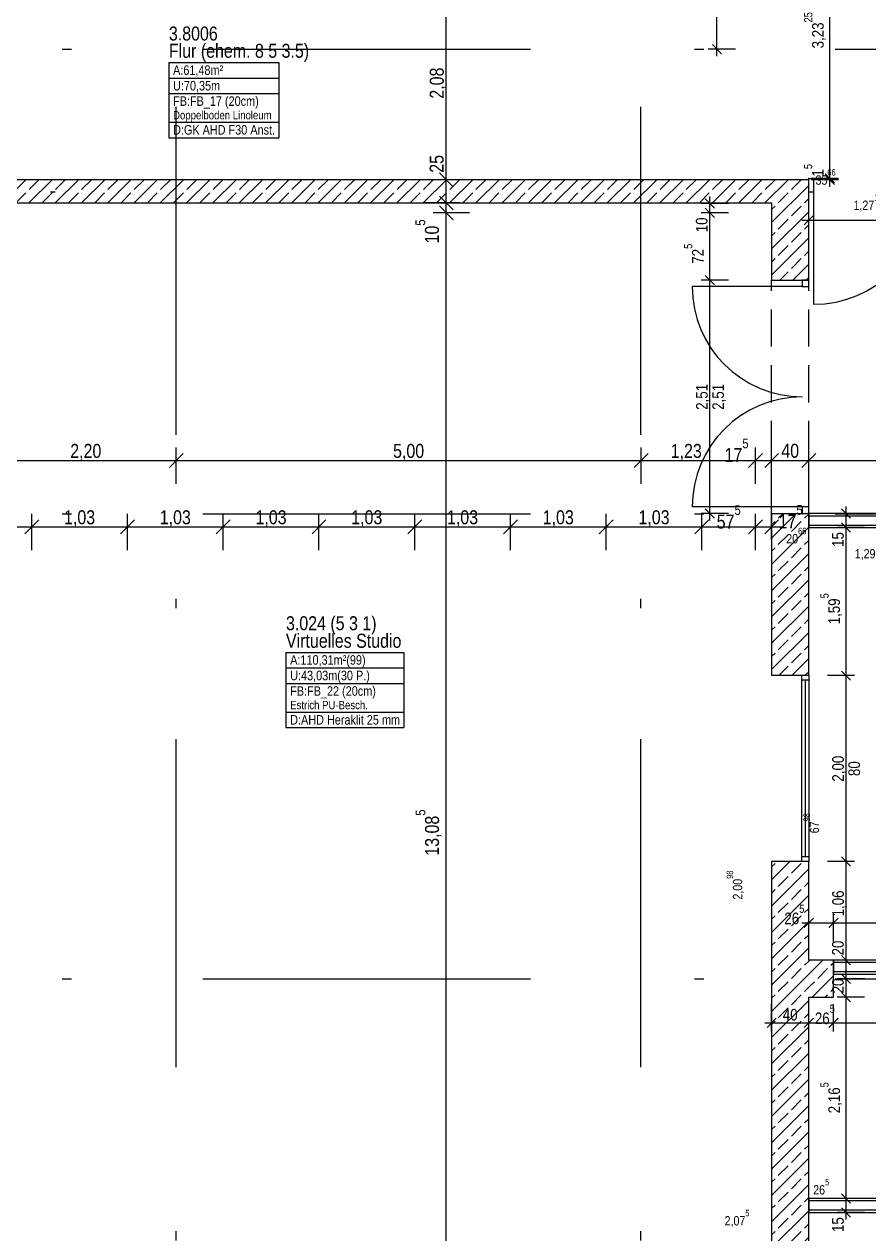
# Model space of a CAD drawing. Extents: x 0.1 to 69.2, y -3.1 to 71.7.
# Drawn here: x 38.18 to 47.27, y 6.28 to 19.3 of the extents above; entities that cross this region are included whole.
import ezdxf

# ---------------------------------------------------------------- set-up
doc = ezdxf.new("R2010")
doc.units = 0
doc.header["$MEASUREMENT"] = 0
doc.linetypes.add('Strichlinie_ sehr kurz', pattern=[0.0006, 0.0004, -0.0002])
doc.linetypes.add('Strichpunktlinie', pattern=[0.006703, 0.003528, -0.001764, 0, -0.001411])
for name, color, linetype in [('A11 Achsen.A', 7, 'Continuous'), ('A27 Unterzug.TK', 7, 'Continuous'), ('A33 Beton Schnitt.TK', 7, 'Continuous'), ('A33 Beton uns oben.TK', 7, 'Continuous'), ('A43 Leichte Trennwand.NK', 7, 'Continuous'), ('A71 Bem100.TX', 7, 'Continuous'), ('A74 Raumstempel.TX', 7, 'Continuous')]:
    doc.layers.add(name, color=color, linetype=linetype)
doc.styles.add('ERSTELLTER_STIL_1', font='ARIALN.TTF')
pattern_1 = [(45, (-18.97232, -5.88776), (-0.14142136, 0.14142136), []), (45, (-19.04303, -5.81705), (-0.14142136, 0.14142136), [0.15, -0.05])]

msp = doc.modelspace()

# ---------------------------------------------------------------- hatches: boundary and pattern name
at = {"layer": 'A33 Beton Schnitt.TK', "linetype": 'Continuous', "ltscale": 1000}
h = msp.add_hatch(dxfattribs=at)
h.set_pattern_fill('BETON__STAHLBETON_0003', color=256, scale=100, style=0, pattern_type=2)
h.set_pattern_definition(pattern_1)
h.paths.add_polyline_path([(37.512, 17.374), (46.222, 17.374), (46.622, 17.624), (37.112, 17.624)], flags=0)
h = msp.add_hatch(dxfattribs=at)
h.set_pattern_fill('BETON__STAHLBETON_0003', color=256, scale=100, style=0, pattern_type=2)
h.set_pattern_definition(pattern_1)
h.paths.add_polyline_path([(46.222, 17.374), (46.222, 16.544), (46.552, 16.544), (46.622, 16.544), (46.622, 17.624)], flags=0)
h = msp.add_hatch(dxfattribs=at)
h.set_pattern_fill('BETON__STAHLBETON_0003', color=256, scale=100, style=0, pattern_type=2)
h.set_pattern_definition(pattern_1)
h.paths.add_polyline_path([(46.222, 12.289), (46.542, 12.289), (46.622, 12.289), (46.622, 14.034), (46.552, 14.034), (46.222, 14.034)], flags=0)
h = msp.add_hatch(dxfattribs=at)
h.set_pattern_fill('BETON__STAHLBETON_0003', color=256, scale=100, style=0, pattern_type=2)
h.set_pattern_definition(pattern_1)
h.paths.add_polyline_path([(46.222, 4.184), (46.622, 4.184), (46.622, 10.289), (46.542, 10.289), (46.222, 10.289)], flags=0)
h = msp.add_hatch(dxfattribs=at)
h.set_pattern_fill('BETON__STAHLBETON_0003', color=256, scale=100, style=0, pattern_type=2)
h.set_pattern_definition(pattern_1)
h.paths.add_polyline_path([(46.622, 8.829), (46.887, 8.829), (46.887, 9.229), (46.622, 9.229)], flags=0)

# ---------------------------------------------------------------- linework, layer by layer
at = {"layer": 'A11 Achsen.A', "linetype": 'Strichpunktlinie', "ltscale": 1000}
for p, q in [((39.812, 66.029), (39.812, -2.341)), ((44.812, 66.029), (44.812, -2.341)), ((19.692, 19.029), (61.182, 19.029)), ((19.692, 14.029), (61.182, 14.029)), ((19.692, 9.029), (61.182, 9.029))]:
    msp.add_line(p, q, dxfattribs=at)
at = {"layer": 'A27 Unterzug.TK', "linetype": 'Continuous', "ltscale": 1000}
for p, q in [((46.622, 17.614), (46.622, 17.639)), ((46.622, 17.514), (46.622, 17.614)), ((46.622, 17.489), (46.622, 17.514)), ((46.222, 16.544), (46.552, 16.544)), ((46.552, 16.544), (46.622, 16.544)), ((46.222, 14.034), (46.552, 14.034)), ((46.552, 14.034), (46.622, 14.034)), ((46.542, 12.289), (46.222, 12.289)), ((46.622, 12.289), (46.542, 12.289)), ((46.542, 10.289), (46.222, 10.289)), ((46.622, 10.289), (46.542, 10.289))]:
    msp.add_line(p, q, dxfattribs=at)
at = {"layer": 'A33 Beton Schnitt.TK', "linetype": 'Continuous', "ltscale": 1000}
for p, q in [((46.552, 16.544), (46.552, 16.474)), ((46.622, 16.544), (46.552, 16.544)), ((46.552, 16.544), (46.622, 16.544)), ((46.622, 16.474), (46.622, 16.544)), ((46.552, 16.474), (45.367, 16.474)), ((46.552, 16.474), (46.622, 16.474)), ((46.552, 14.104), (45.367, 14.104)), ((46.622, 14.104), (46.552, 14.104)), ((46.552, 14.104), (46.552, 14.034)), ((46.622, 14.034), (46.622, 14.104)), ((46.552, 14.034), (46.622, 14.034)), ((46.552, 14.034), (46.622, 14.034)), ((46.622, 12.289), (46.542, 12.289)), ((46.542, 12.289), (46.542, 10.289)), ((46.622, 12.289), (46.542, 12.289)), ((46.622, 12.239), (46.542, 12.239)), ((46.582, 12.239), (46.582, 10.339)), ((46.622, 12.289), (46.622, 10.289)), ((46.622, 12.289), (46.622, 10.289)), ((46.622, 10.339), (46.542, 10.339)), ((46.622, 10.289), (46.542, 10.289)), ((46.622, 10.289), (46.542, 10.289))]:
    msp.add_line(p, q, dxfattribs=at)
at = {"layer": 'A33 Beton Schnitt.TK', "linetype": 'Continuous', "ltscale": 1000, "flags": 128}
for points in [[(46.622, 17.624), (37.112, 17.624)], [(46.622, 16.544), (46.622, 17.624)], [(37.512, 17.374), (46.222, 17.374)], [(46.222, 17.374), (46.222, 16.544)], [(46.222, 14.034), (46.222, 12.289)], [(46.622, 12.289), (46.622, 14.034)], [(46.222, 10.289), (46.222, 4.184)], [(46.622, 9.229), (46.622, 10.289)], [(46.887, 9.229), (46.622, 9.229)], [(46.887, 8.829), (46.887, 9.229)], [(46.622, 4.184), (46.622, 8.829)], [(46.622, 8.829), (46.887, 8.829)]]:
    msp.add_lwpolyline(points, dxfattribs=at)
at = {"layer": 'A33 Beton Schnitt.TK', "linetype": 'Continuous', "ltscale": 1000}
for centre, start, end in [((46.552, 16.474), 180, 270), ((46.552, 14.104), 90, 180)]:
    msp.add_arc(centre, 1.185, start, end, dxfattribs=at)
for p in [(46.552, 16.544), (46.622, 16.544), (46.552, 14.034), (46.622, 14.034)]:
    msp.add_point(p, dxfattribs=at)
at = {"layer": 'A33 Beton uns oben.TK', "linetype": 'Strichlinie_ sehr kurz', "ltscale": 1000}
for p, q in [((46.222, 14.029), (46.222, 16.544)), ((46.622, 14.029), (46.622, 16.544))]:
    msp.add_line(p, q, dxfattribs=at)
at = {"layer": 'A43 Leichte Trennwand.NK', "linetype": 'Continuous', "ltscale": 1000}
for p, q in [((46.622, 17.639), (46.672, 17.639)), ((46.622, 17.489), (46.622, 17.639)), ((46.622, 17.614), (46.622, 17.639)), ((46.622, 17.514), (46.622, 17.614)), ((46.672, 17.639), (46.672, 17.489)), ((38.512, 17.489), (38.462, 17.489)), ((46.622, 17.489), (46.622, 17.514)), ((46.672, 17.489), (46.622, 17.489)), ((46.672, 17.489), (46.672, 16.284)), ((46.622, 14.009), (53.207, 14.009)), ((46.622, 13.909), (53.207, 13.909)), ((48.997, 9.204), (46.887, 9.204)), ((48.997, 9.104), (46.887, 9.104)), ((51.532, 6.639), (46.622, 6.639)), ((51.632, 6.539), (46.622, 6.539))]:
    msp.add_line(p, q, dxfattribs=at)
at = {"layer": 'A43 Leichte Trennwand.NK', "linetype": 'Continuous', "ltscale": 1000, "flags": 128}
for points in [[(49.132, 14.034), (46.622, 14.034)], [(46.622, 14.034), (46.622, 13.884)], [(46.622, 13.884), (53.207, 13.884)], [(48.997, 9.229), (46.887, 9.229)], [(46.887, 9.229), (46.887, 9.079)], [(46.887, 9.079), (48.997, 9.079)], [(51.507, 6.664), (46.622, 6.664)], [(46.622, 6.664), (46.622, 6.514)], [(46.622, 6.514), (51.657, 6.514)]]:
    msp.add_lwpolyline(points, dxfattribs=at)
at = {"layer": 'A43 Leichte Trennwand.NK', "linetype": 'Continuous', "ltscale": 1000}
msp.add_arc((46.672, 17.489), 1.205, 270, 0, dxfattribs=at)
for p in [(46.622, 17.639), (46.622, 17.489)]:
    msp.add_point(p, dxfattribs=at)
at = {"layer": 'A71 Bem100.TX', "linetype": 'Continuous', "ltscale": 1000}
for p, q in [((45.634, 19.029), (45.634, 20.914)), ((46.847, 17.639), (46.847, 20.872)), ((42.722, 17.624), (42.722, 19.704)), ((45.834, 19.029), (45.54, 19.029)), ((45.584, 19.079), (45.684, 18.979)), ((45.634, 18.954), (45.634, 19.029)), ((42.647, 17.699), (42.797, 17.549)), ((42.862, 17.624), (42.472, 17.624)), ((42.722, 17.374), (42.722, 17.624)), ((46.94, 17.639), (46.647, 17.639)), ((46.94, 17.624), (46.647, 17.624)), ((46.797, 17.689), (46.897, 17.589)), ((46.897, 17.574), (46.797, 17.674)), ((46.847, 17.624), (46.847, 17.639)), ((46.847, 17.549), (46.847, 17.624)), ((42.647, 17.449), (42.797, 17.299)), ((45.557, 17.369), (45.557, 17.444)), ((42.862, 17.374), (42.472, 17.374)), ((42.647, 17.344), (42.797, 17.194)), ((42.722, 17.269), (42.722, 17.374)), ((45.757, 17.369), (45.463, 17.369)), ((45.507, 17.419), (45.607, 17.319)), ((45.607, 17.219), (45.507, 17.319)), ((45.557, 17.269), (45.557, 17.369)), ((46.622, 17.096), (46.622, 17.389)), ((42.972, 17.269), (42.581, 17.269)), ((42.722, 4.184), (42.722, 17.269)), ((45.757, 17.269), (45.463, 17.269)), ((45.557, 16.544), (45.557, 17.269)), ((46.547, 17.189), (46.622, 17.189)), ((46.672, 17.239), (46.572, 17.139)), ((46.622, 17.189), (49.132, 17.189)), ((45.757, 16.544), (45.463, 16.544)), ((45.507, 16.594), (45.607, 16.494)), ((45.557, 14.034), (45.557, 16.544)), ((39.817, 14.354), (39.817, 14.745)), ((44.817, 14.354), (44.817, 14.745)), ((46.047, 14.354), (46.047, 14.745)), ((46.222, 14.354), (46.222, 14.745)), ((46.622, 14.354), (46.622, 14.745)), ((37.617, 14.604), (39.817, 14.604)), ((39.892, 14.679), (39.742, 14.529)), ((39.817, 14.604), (44.817, 14.604)), ((44.892, 14.679), (44.742, 14.529)), ((44.817, 14.604), (46.047, 14.604)), ((46.122, 14.679), (45.972, 14.529)), ((46.047, 14.604), (46.222, 14.604)), ((46.297, 14.679), (46.147, 14.529)), ((46.222, 14.604), (46.622, 14.604)), ((46.697, 14.679), (46.547, 14.529)), ((46.622, 14.604), (49.132, 14.604)), ((45.507, 14.084), (45.607, 13.984)), ((46.222, 13.749), (46.222, 14.14)), ((47.072, 13.984), (46.972, 14.084)), ((47.022, 14.034), (47.022, 14.109)), ((38.337, 13.965), (38.187, 13.815)), ((38.262, 13.64), (38.262, 14.031)), ((39.367, 13.965), (39.217, 13.815)), ((39.292, 13.64), (39.292, 14.031)), ((40.397, 13.965), (40.247, 13.815)), ((40.322, 13.64), (40.322, 14.031)), ((41.427, 13.965), (41.277, 13.815)), ((41.352, 13.64), (41.352, 14.031)), ((42.457, 13.965), (42.307, 13.815)), ((42.382, 13.64), (42.382, 14.031)), ((43.487, 13.965), (43.337, 13.815)), ((43.412, 13.64), (43.412, 14.031)), ((44.517, 13.965), (44.367, 13.815)), ((44.442, 13.64), (44.442, 14.031)), ((45.547, 13.965), (45.397, 13.815)), ((45.757, 14.034), (45.463, 14.034)), ((45.472, 13.64), (45.472, 14.031)), ((45.557, 13.959), (45.557, 14.034)), ((46.122, 13.965), (45.972, 13.815)), ((46.047, 13.64), (46.047, 14.031)), ((46.147, 13.815), (46.297, 13.965)), ((47.222, 14.034), (46.928, 14.034)), ((46.972, 13.934), (47.072, 13.834)), ((47.022, 13.884), (47.022, 14.034)), ((37.617, 13.89), (38.262, 13.89)), ((38.262, 13.89), (39.292, 13.89)), ((39.292, 13.89), (40.322, 13.89)), ((40.322, 13.89), (41.352, 13.89)), ((41.352, 13.89), (42.382, 13.89)), ((42.382, 13.89), (43.412, 13.89)), ((43.412, 13.89), (44.442, 13.89)), ((44.442, 13.89), (45.472, 13.89)), ((45.472, 13.89), (46.047, 13.89)), ((46.047, 13.89), (46.222, 13.89)), ((46.222, 13.89), (46.334, 13.89)), ((47.222, 13.884), (46.928, 13.884)), ((47.022, 12.289), (47.022, 13.884)), ((47.115, 12.289), (46.822, 12.289)), ((46.972, 12.339), (47.072, 12.239)), ((47.022, 10.289), (47.022, 12.289)), ((47.115, 10.289), (46.822, 10.289)), ((46.972, 10.339), (47.072, 10.239)), ((47.022, 9.229), (47.022, 10.289)), ((46.672, 9.679), (46.572, 9.579)), ((46.622, 9.429), (46.622, 9.723)), ((46.937, 9.679), (46.837, 9.579)), ((46.887, 9.429), (46.887, 9.723)), ((46.547, 9.629), (46.622, 9.629)), ((46.622, 9.629), (46.887, 9.629)), ((46.887, 9.629), (48.997, 9.629)), ((46.972, 9.279), (47.072, 9.179)), ((47.222, 9.229), (46.928, 9.229)), ((47.022, 9.029), (47.022, 9.229)), ((47.222, 9.029), (46.928, 9.029)), ((46.972, 9.079), (47.072, 8.979)), ((47.022, 8.829), (47.022, 9.029)), ((46.972, 8.879), (47.072, 8.779)), ((46.222, 8.461), (46.222, 8.754)), ((46.622, 8.461), (46.622, 8.754)), ((46.887, 8.461), (46.887, 8.754)), ((47.222, 8.829), (46.928, 8.829)), ((47.022, 6.664), (47.022, 8.829)), ((46.272, 8.604), (46.172, 8.504)), ((46.672, 8.604), (46.572, 8.504)), ((46.937, 8.604), (46.837, 8.504)), ((46.147, 8.554), (46.222, 8.554)), ((46.222, 8.554), (46.622, 8.554)), ((46.622, 8.554), (46.887, 8.554)), ((46.887, 8.554), (48.772, 8.554)), ((47.222, 6.664), (46.928, 6.664)), ((46.972, 6.714), (47.072, 6.614)), ((47.022, 6.514), (47.022, 6.664)), ((47.222, 6.514), (46.928, 6.514)), ((46.972, 6.564), (47.072, 6.464)), ((47.022, 6.439), (47.022, 6.514))]:
    msp.add_line(p, q, dxfattribs=at)
at = {"layer": 'A74 Raumstempel.TX', "linetype": 'Continuous', "ltscale": 1000}
for p, q in [((39.737, 18.885), (40.919, 18.885)), ((39.737, 18.885), (39.737, 18.075)), ((40.919, 18.885), (40.919, 18.075)), ((39.737, 18.718), (40.919, 18.718)), ((39.737, 18.551), (40.919, 18.551)), ((39.737, 18.242), (40.919, 18.242)), ((39.737, 18.075), (40.919, 18.075)), ((40.997, 12.539), (42.264, 12.539)), ((40.997, 12.539), (40.997, 11.73)), ((42.264, 12.539), (42.264, 11.73)), ((40.997, 12.372), (42.264, 12.372)), ((40.997, 12.206), (42.264, 12.206)), ((40.997, 11.896), (42.264, 11.896)), ((40.997, 11.73), (42.264, 11.73))]:
    msp.add_line(p, q, dxfattribs=at)

# ---------------------------------------------------------------- texts
at = {"linetype": 'Continuous', "attachment_point": 7, "rotation": 90, "style": 'ERSTELLTER_STIL_1'}
for s, insert, char_height in [('{3,23\\A1{\\H0.7x;\\S25^  ;}}', (46.805, 19.037), 0.125), ('{1\\A1{\\H0.7x;\\S5^  ;}}', (46.78, 17.658), 0.125), ('{10\\A1{\\H0.7x;\\S5^  ;}}', (42.644, 16.939), 0.15), ('{72\\A1{\\H0.7x;\\S5^  ;}}', (45.49, 16.721), 0.125), ('{1,59\\A1{\\H0.7x;\\S5^  ;}}', (46.98, 12.841), 0.125), ('{13,08\\A1{\\H0.7x;\\S5^  ;}}', (42.671, 10.352), 0.15), ('{67\\A1{\\H0.7x;\\S98^  ;}}', (46.734, 10.593), 0.1), ('{2,00\\A1{\\H0.7x;\\S98^  ;}}', (45.924, 9.88), 0.1), ('{2,16\\A1{\\H0.7x;\\S5^  ;}}', (46.98, 7.581), 0.125)]:
    msp.add_mtext(s, dxfattribs=dict(at, insert=insert, char_height=char_height))
at = {"linetype": 'Continuous', "attachment_point": 7, "style": 'ERSTELLTER_STIL_1'}
for s, insert, char_height in [('{35\\A1{\\H0.7x;\\S66^  ;}}', (46.694, 17.569), 0.1), ('{1,27\\A1{\\H0.7x;\\S13^  ;}}', (47.103, 17.281), 0.1), ('{17\\A1{\\H0.7x;\\S5^  ;}}', (45.716, 14.588), 0.15), ('{57\\A1{\\H0.7x;\\S5^  ;}}', (45.631, 13.869), 0.15), ('{17\\A1{\\H0.7x;\\S5^  ;}}', (46.297, 13.873), 0.15), ('{20\\A1{\\H0.7x;\\S66^  ;}}', (46.379, 13.711), 0.1), ('{1,29\\A1{\\H0.7x;\\S63^  ;}}', (47.116, 13.532), 0.1), ('{26\\A1{\\H0.7x;\\S5^  ;}}', (46.359, 9.613), 0.125), ('{26\\A1{\\H0.7x;\\S5^  ;}}', (46.687, 8.538), 0.125), ('{26\\A1{\\H0.7x;\\S5^  ;}}', (46.669, 6.706), 0.1), ('{2,07\\A1{\\H0.7x;\\S5^  ;}}', (45.716, 6.356), 0.1)]:
    msp.add_mtext(s, dxfattribs=dict(at, insert=insert, char_height=char_height))
at = {"layer": 'A71 Bem100.TX', "linetype": 'Continuous', "attachment_point": 7, "rotation": 90, "style": 'ERSTELLTER_STIL_1'}
for s, insert, char_height in [('{2,08}', (42.722, 18.496), 0.15), ('{25}', (42.695, 17.699), 0.15), ('{10}', (45.534, 17.059), 0.125), ('{2,51}', (45.557, 15.149), 0.125), ('{2,51}', (45.732, 15.149), 0.125), ('{15}', (46.999, 13.674), 0.125), ('{2,00}', (47.022, 11.149), 0.125), ('{80}', (47.174, 11.209), 0.125), ('{1,06}', (47.022, 9.699), 0.125), ('{20}', (46.999, 9.279), 0.125), ('{20}', (46.999, 8.871), 0.125), ('{15}', (46.999, 6.304), 0.125)]:
    msp.add_mtext(s, dxfattribs=dict(at, insert=insert, char_height=char_height))
at = {"layer": 'A71 Bem100.TX', "linetype": 'Continuous', "attachment_point": 7, "style": 'ERSTELLTER_STIL_1'}
for s, insert, char_height in [('{2,20}', (38.676, 14.604), 0.15), ('{5,00}', (42.149, 14.604), 0.15), ('{1,23}', (45.136, 14.604), 0.15), ('{40}', (46.326, 14.631), 0.15), ('{1,03}', (38.609, 13.89), 0.15), ('{1,03}', (39.639, 13.89), 0.15), ('{1,03}', (40.669, 13.89), 0.15), ('{1,03}', (41.699, 13.89), 0.15), ('{1,03}', (42.729, 13.89), 0.15), ('{1,03}', (43.759, 13.89), 0.15), ('{1,03}', (44.789, 13.89), 0.15), ('{40}', (46.342, 8.577), 0.125)]:
    msp.add_mtext(s, dxfattribs=dict(at, insert=insert, char_height=char_height))
at = {"layer": 'A74 Raumstempel.TX', "linetype": 'Continuous', "style": 'ERSTELLTER_STIL_1'}
for s, insert, char_height, attachment_point in [('{3.8006}', (39.737, 19.12), 0.15, 7), ('{Flur (ehem. 8 5 3.5)}', (39.737, 18.891), 0.15, 7), ('{A:61,48m²}', (39.782, 18.854), 0.102, 1), ('{U:70,35m}', (39.782, 18.687), 0.102, 1), ('{FB:FB_17 (20cm)}', (39.782, 18.521), 0.102, 1), ('{Doppelboden Linoleum}', (39.782, 18.364), 0.09, 1), ('{D:GK AHD F30 Anst.}', (39.782, 18.212), 0.102, 1), ('{3.024 (5 3 1)}', (40.997, 12.733), 0.15, 7), ('{Virtuelles Studio}', (40.997, 12.587), 0.15, 7), ('{A:110,31m²(99)}', (41.042, 12.509), 0.102, 1), ('{U:43,03m(30 P.)}', (41.042, 12.342), 0.102, 1), ('{FB:FB_22 (20cm)}', (41.042, 12.175), 0.102, 1), ('{Estrich PU-Besch.}', (41.042, 12.018), 0.09, 1), ('{D:AHD Heraklit 25 mm}', (41.042, 11.865), 0.102, 1)]:
    msp.add_mtext(s, dxfattribs=dict(at, insert=insert, char_height=char_height, attachment_point=attachment_point))

doc.saveas('drawing.dxf')
